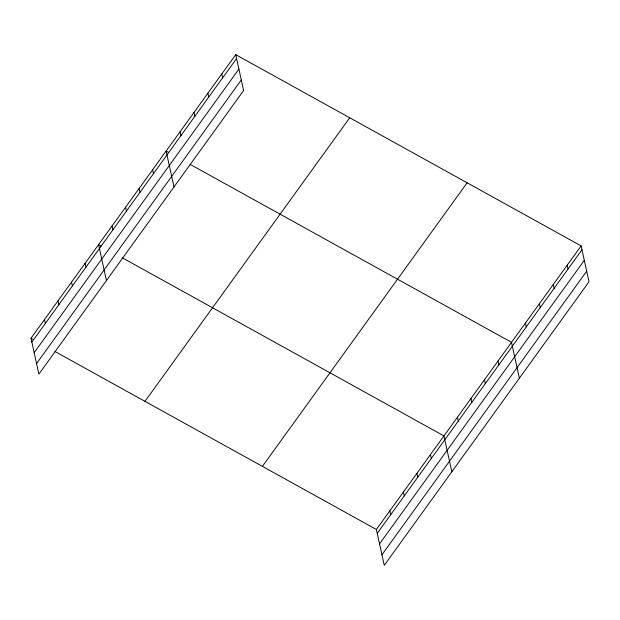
<?xml version="1.0" encoding="UTF-8"?>
<svg xmlns="http://www.w3.org/2000/svg" width="620" height="620" viewBox="0 0 620 620"><rect width="100%" height="100%" fill="white"/><g stroke="black" fill="none" stroke-linecap="round" stroke-linejoin="round"><path stroke-width="0.93" d="M235.732 54.653L243.621 90.52L38.882 374.093L31 338.233L235.732 54.653L581.118 245.908L589 281.767L384.268 565.347L376.379 529.48L581.118 245.908M31.853 342.108L236.584 58.528M34.17 352.664L238.909 69.084M36.565 363.537L241.296 79.957M144.979 401.349L349.711 117.769M262.407 466.372L467.139 182.792M377.231 533.355L581.963 249.775M379.556 543.911L584.288 260.33M381.943 554.792L586.683 271.211M168.601 152.442L166.121 151.071L174.011 186.93M190.077 164.331L511.508 342.325L519.389 378.185M101.037 246.024L98.565 244.652L106.446 280.511M122.512 257.912L443.943 435.907L451.825 471.766M31 338.233L33.48 339.605M54.955 351.494L376.379 529.48M567.192 265.19L568.044 269.057M553.273 284.471L554.125 288.346M539.354 303.754L540.198 307.629M525.427 323.036L526.279 326.911M497.992 361.042L498.844 364.909M484.483 379.758L485.336 383.625M470.968 398.474L471.82 402.341M457.459 417.19L458.304 421.058M430.435 454.623L431.28 458.49M416.919 473.339L417.771 477.206M403.403 492.055L404.256 495.923M389.895 510.771L390.747 514.639M221.813 73.935L222.665 77.81M207.894 93.225L208.738 97.092M193.967 112.507L194.82 116.374M180.048 131.789L180.9 135.656M152.613 169.787L153.466 173.662M139.097 188.503L139.95 192.378M125.589 207.22L126.441 211.095M112.073 225.936L112.925 229.811M85.049 263.368L85.901 267.243M71.54 282.085L72.385 285.96M58.024 300.801L58.877 304.676M44.516 319.517L45.361 323.392"/></g></svg>
